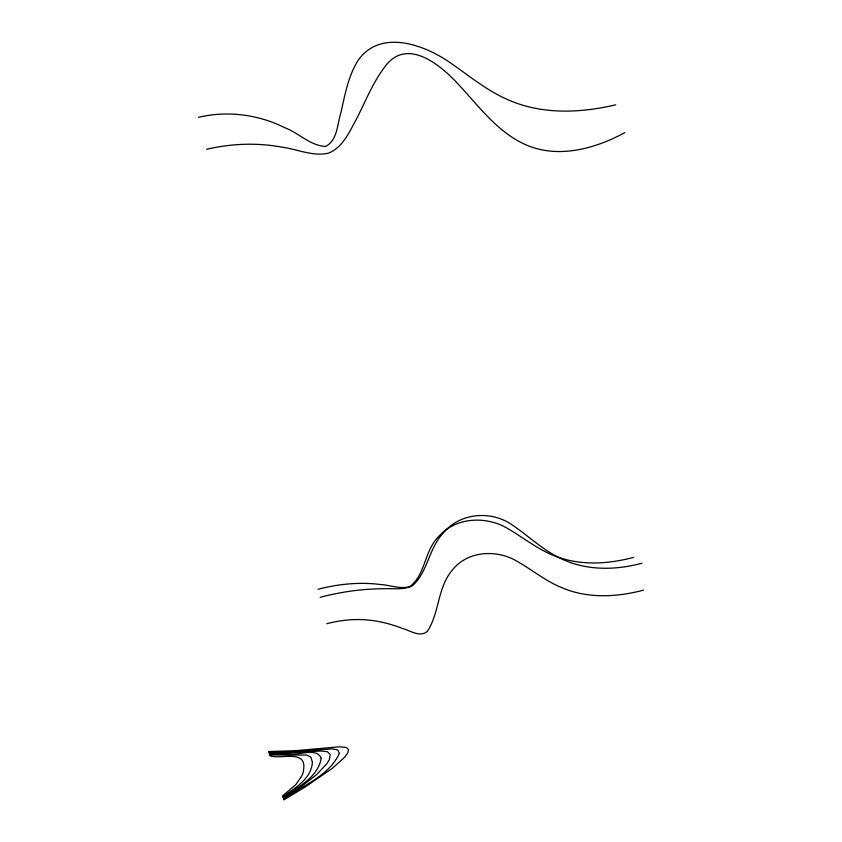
<?xml version="1.0" encoding="UTF-8"?>
<svg xmlns="http://www.w3.org/2000/svg" width="842" height="842" viewBox="0 0 842 842"><rect width="100%" height="100%" fill="white"/><g stroke="black" fill="none" stroke-linecap="round" stroke-linejoin="round"><path stroke-width="1.26" d="M624.743 132.668C594.347 149.171 556.088 159.548 523.303 143.593C497.327 131.163 479.73 107.513 460.7 86.873C443.103 67.044 407.433 35.385 384.678 67.023C372.964 82.474 365.796 100.672 357.082 117.838C349.819 130.984 343.273 147.413 328.233 153.233C312.487 156.633 297.068 149.108 281.607 147.108C256.799 142.477 231.129 143.582 206.585 149.287M320.128 597.315C340.852 591.894 362.207 588.79 383.647 588.758C393.203 588.221 403.623 590.316 412.454 585.685C427.989 571.992 428.725 548.289 443.06 533.354C459.574 512.631 491.412 510.02 512.515 525.176C528.344 535.817 542.164 549.468 559.477 557.836C584.895 570.823 614.944 570.55 641.972 563.203M318.076 589.263C338.452 583.959 359.808 581.843 380.752 584.548C390.383 585.127 400.234 589.379 409.801 586.632C425.526 574.802 424.347 550.952 438.198 537.091C454.869 517.188 485.571 515.62 507.116 528.176C524.755 538.396 540.753 551.942 560.562 557.983C584.232 565.687 609.871 563.635 633.626 557.404M643.52 590.116C617.144 597.21 588.179 598.736 562.561 587.979C545.858 581.348 531.986 569.666 516.441 560.951C495.949 548.942 466.468 550.994 451.638 570.96C437.44 588.326 439.366 612.934 427.462 631.226C420.032 637.857 410.022 630.469 402.202 628.353C387.362 622.596 371.522 619.175 355.556 619.586A67.907 34.711 -15.1 0 0 326.812 623.701M615.712 104.808C581.401 112.891 544.111 114.722 510.947 101.008C488.781 92.136 470.383 76.654 450.933 63.234C425.368 45.131 381.426 28.617 358.692 59.508C348.325 75.317 345.094 94.346 340.957 112.46C337.295 123.837 337.631 140.256 325.665 146.445C310.288 145.792 298.615 132.868 284.607 127.626C258.168 114.417 227.298 110.47 198.48 117.322M312.393 762.273C311.487 778.692 294.858 788.291 282.796 796.679L282.544 795.879L295.731 784.765L302.067 775.493A36.322 23.892 -13.2 0 0 303.594 769.641C306.846 748.896 280.933 759.737 269.956 755.8L269.693 754.948L306.804 755.095L310.919 757.158L312.393 762.273M321.234 758.305C317.981 777.387 297.521 787.438 283.049 797.49L283.301 798.29L300.005 787.544L316.655 774.577L326.801 763.768L329.411 759.4L330.201 754.39L327.285 751.685L320.634 751.011L289.606 752.906L269.156 753.243L269.419 754.095A365.891 284.164 -16.2 0 0 288.122 753.864C297.3 756.348 316.771 746.633 321.234 758.305M339.389 753.379C329.211 775.766 302.657 785.586 283.554 799.1L283.807 799.9L305.488 786.786L332.516 768.199L344.999 756.916L347.904 752.664L348.43 749.454L346.546 747.496L339.337 746.78L294.805 750.738L268.619 751.527L268.882 752.39L286.501 752.085L332.306 748.896L337.747 749.917L339.389 753.379"/></g></svg>
